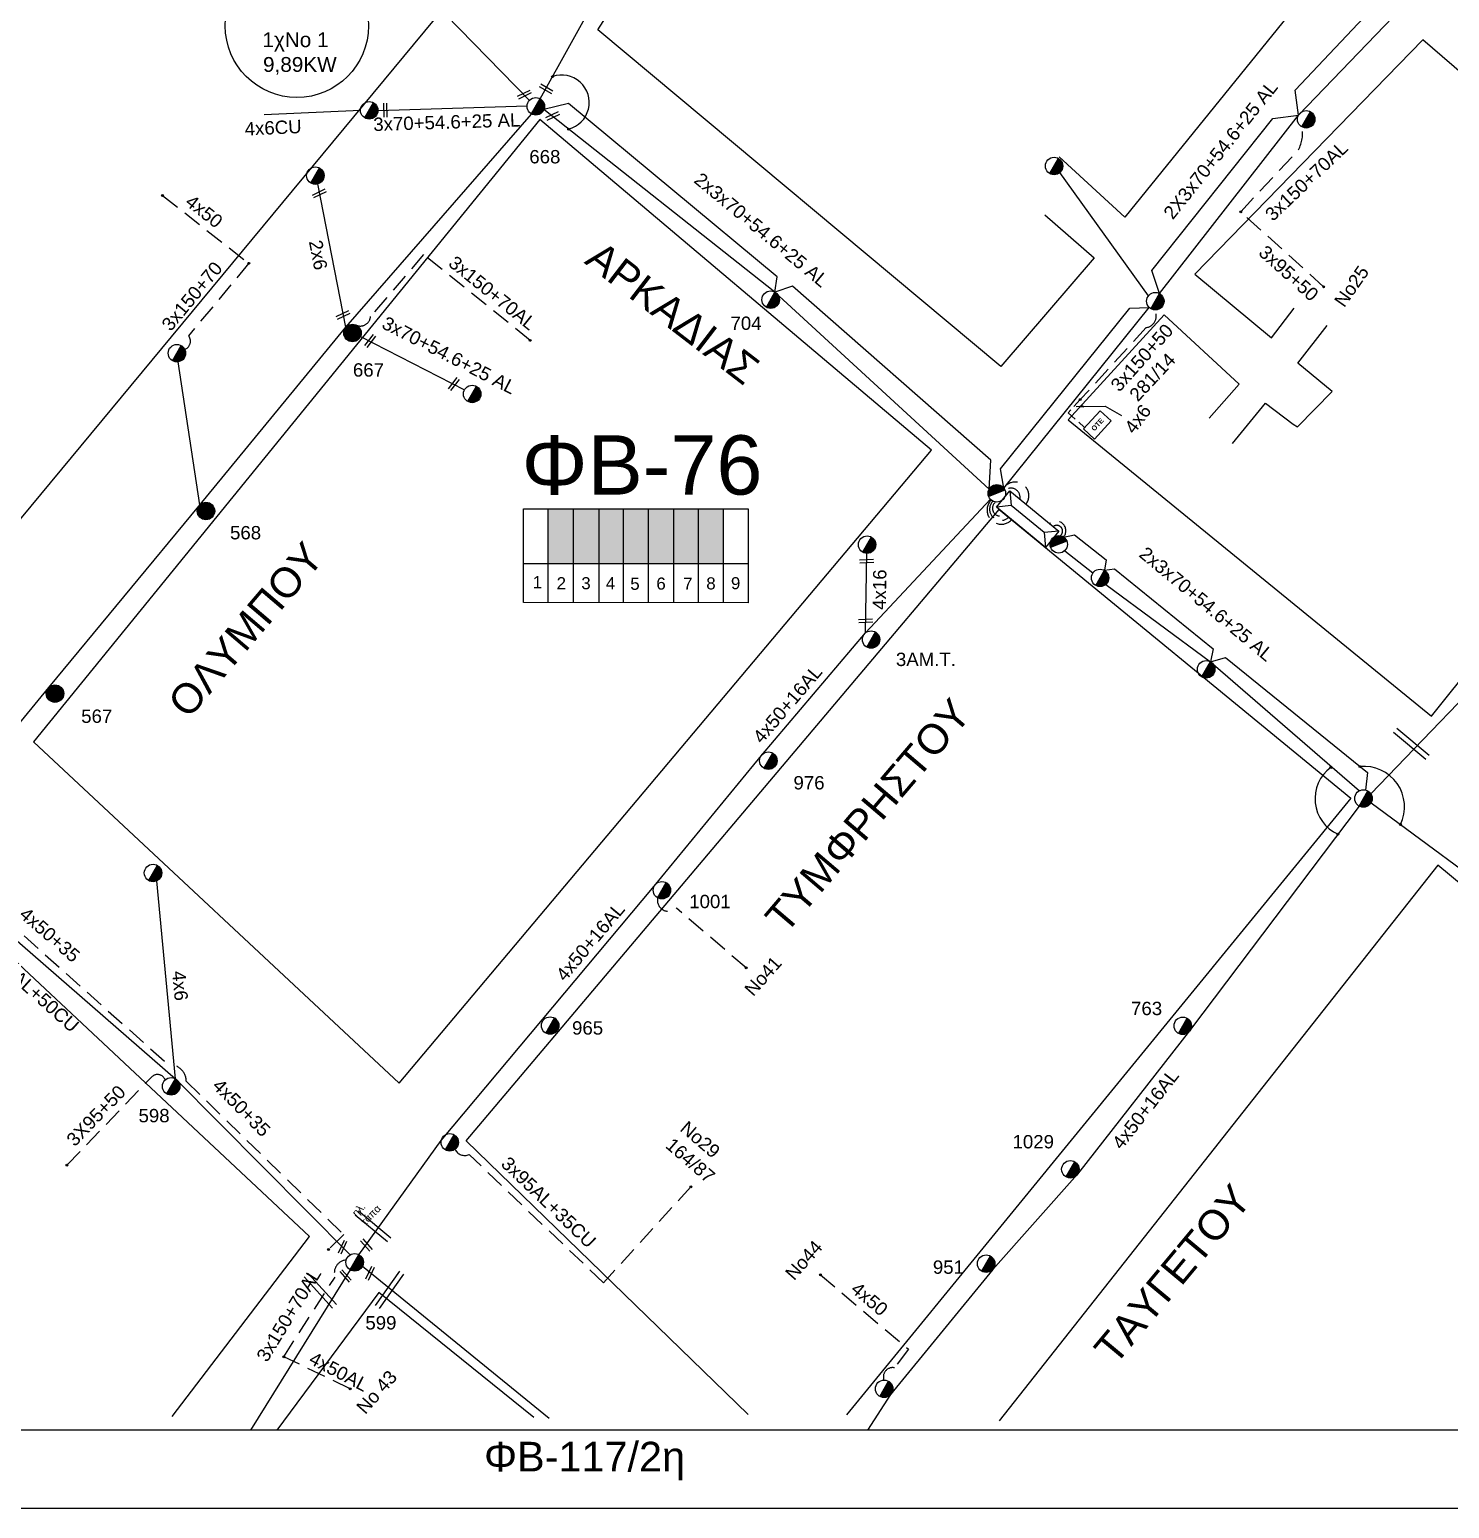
# Model space of a CAD drawing. Header units: millimetres. Extents: x 4998 to 7216, y 1887 to 2914.
# Drawn here: x 6607.2 to 6798.8, y 1889.4 to 2088.9 of the extents above; entities that cross this region are included whole.
import ezdxf
from ezdxf.enums import TextEntityAlignment as Align

# ---------------------------------------------------------------- set-up
doc = ezdxf.new("R2010")
doc.units = ezdxf.units.MM
doc.linetypes.add('DASHED', pattern=[19.05, 12.7, -6.35])
for name, color, linetype, lineweight in [('2x6', 7, 'SYN_LINE', 30), ('3x150+50', 7, 'Continuous', 30), ('3x150+70', 7, 'Continuous', 30), ('3x150+70AL', 7, 'DASHED', 30), ('3x70+54.6+25 AL', 7, 'SYN_LINE', 30), ('3X95+50', 7, 'Continuous', 30), ('3x95AL+35CU', 7, 'Continuous', 30), ('3x95AL+50CU', 7, 'Continuous', 30), ('4x16', 7, 'Continuous', 30), ('4x50', 7, 'Continuous', 30), ('4x50+16_5', 7, 'Continuous', 30), ('4x50+16AL', 7, 'Continuous', 30), ('4x50+35', 7, 'Continuous', 30), ('4x50AL', 7, 'Continuous', 30), ('4x6', 7, 'SYN_LINE', 30), ('4x6CU', 7, 'Continuous', 30), ('Υπόβαθρο ΔΕΗ', 7, 'Continuous', 30)]:
    doc.layers.add(name, color=color, linetype=linetype, lineweight=lineweight)
for name, color, linetype in [('Pillar OTE', 7, 'Continuous'), ('text οδών', 7, 'Continuous'), ('text_kalodion', 7, 'Continuous'), ('Άγνωστα', 7, 'Continuous'), ('ΑΓΝΩΣΤΟ ΕΝΑΕΡΙΟ ΚΑΛΩΔΙΟ', 7, 'Continuous'), ('ΑΓΝΩΣΤΟ ΥΠΟΓΕΙΟ ΚΑΛΩΔΙΟ', 7, 'DASHED'), ('Επιγραφές - Σχήματα', 7, 'Continuous'), ('Καλώδια ΧΤ   3x150AL+50CU', 7, 'DASHED'), ('Καλώδια ΧΤ   3x150AL+50XLPE', 7, 'DASHED'), ('Μηχανική τομή', 7, 'Continuous'), ('Στύλος Ξύλινος', 7, 'Continuous'), ('Στύλος Ξύλινος @ 1', 7, 'Continuous'), ('Στύλος ΦΜ', 7, 'Continuous'), ('Στύλος ΦΜ @ 1', 7, 'Continuous'), ('Συνδέσεις', 7, 'Continuous'), ('Συνεστραμμένα ΧΤ   3x70+54.6+25 AL', 7, 'SYN_LINE'), ('Τομή', 7, 'Continuous'), ('Υποσταθμός εναέριος 2 στύλων', 7, 'Continuous'), ('Υποσταθμός πόλεως', 7, 'Continuous'), ('Υπόγεια καλώδια Παροχών ΧΤ   4x6', 7, 'DASHED')]:
    doc.layers.add(name, color=color, linetype=linetype)
doc.styles.add('arial', font='ARIAL.TTF')
doc.styles.get("Standard").update_dxf_attribs({"font": 'ARIAL.TTF'})
doc.linetypes.add('SYN_LINE', pattern='A,0.5,-0.0001,["/\\/\\/\\/",Standard,S=0.1,R=0,X=0,Y=-0.05],-0.25', length=0.7501)
doc.dimstyles.new('ISO-25', dxfattribs={"dimtxt": 2.5, "dimasz": 2.5, "dimexe": 1.25, "dimexo": 0.625, "dimtad": 1, "dimtxsty": 'Standard', "dimcen": 2.5, "dimadec": 0, "dimazin": 0, "dimtfac": 1, "dimtmove": 0, "dimatfit": 3, "dimfxl": 1, "dimarcsym": 0})

# ---------------------------------------------------------------- blocks, each defined once
blk = doc.blocks.new('ΥΠΑΡΧΩΝ ΤΣΙΜΕΝΤΕΝΙΟΣ ΣΤΥΛΟΣ')
at = {"layer": 'Στύλος ΦΜ'}
blk.add_hatch(color=7, dxfattribs=at).paths.add_polyline_path([(-1.29, -2.28, 0.574793), (2.62, 0, 0.268822), (1.3, 2.27)])
at = {"layer": 'Στύλος ΦΜ', "color": 7}
blk.add_line((-1.29, -2.28), (1.3, 2.27), dxfattribs=at)
blk.add_circle((0, 0), 2.62, dxfattribs=at)
at = {"layer": 'Στύλος ΦΜ', "flags": 4}
for tag, p in [('ΑΡΙΘΜΟΣ', (-4.68, 8.05)), ('ΤΥΠΟΣ', (-4.91, 3.03))]:
    blk.add_attdef(tag, p, '', height=4, dxfattribs=at)
blk = doc.blocks.new('ΥΠΟΣΤΑΘΜΟΣ ΕΝΑΕΡΙΟΣ ΕΠΙ 2 ΣΤΥΛΩΝ')
at = {"layer": 'Υποσταθμός εναέριος 2 στύλων', "linetype": 'Continuous'}
for points in [[(-11.97, -2.11, 0.574793), (-8.45, -0.07, 0.268822), (-9.64, 1.98)], [(9.68, -2.15, 0.574793), (13.19, -0.1, 0.268822), (12.01, 1.95)]]:
    blk.add_hatch(color=256, dxfattribs=at).paths.add_polyline_path(points)
for p, q in [((-11.97, -2.11), (-9.64, 1.98)), ((9.68, -2.15), (12.01, 1.95))]:
    blk.add_line(p, q, dxfattribs=at)
for centre in [(-10.81, -0.07), (10.84, -0.1)]:
    blk.add_circle(centre, 2.36, dxfattribs=at)
at = {"layer": 'Υποσταθμός πόλεως', "linetype": 'Continuous', "ltscale": 40}
blk.add_lwpolyline([(-8.57, 2.82), (8.57, 2.82), (8.57, -2.82), (-8.57, -2.82)], close=True, dxfattribs=at)
for points in [[(-5.75, 0), (-8.57, 2.82)], [(-8.57, -2.82), (-5.75, 0)], [(-5.75, 0), (5.75, 0)], [(5.75, 0), (8.57, 2.82)], [(8.57, -2.82), (5.75, 0)]]:
    blk.add_lwpolyline(points, dxfattribs=at)
at = {"layer": 'Υποσταθμός εναέριος 2 στύλων', "ltscale": 40, "flags": 1}
for tag, p in [('ΜΕΤΑΣΧΗΜΑΤΙΣΜΟΣ', (14.09, 2.51)), ('ΙΣΧΥΣ', (14.07, -0.28)), ('ΑΡΙΘΜΟΣ', (14.19, -3))]:
    blk.add_attdef(tag, p, '', height=1.8, dxfattribs=at)
blk = doc.blocks.new('ΥΠΑΡΧΩΝ ΞΥΛΙΝΟΣ ΣΤΥΛΟΣ')
at = {"layer": 'Στύλος Ξύλινος'}
h = blk.add_hatch(color=7, dxfattribs=at)
h.paths.add_polyline_path([(-2.62, 0, 0.270008), (-1.29, -2.28), (1.3, 2.27, 0.576266)])
h.paths.add_polyline_path([(-1.29, -2.28, 0.574793), (2.62, 0, 0.268822), (1.3, 2.27)])
at = {"layer": 'Στύλος Ξύλινος', "color": 7}
blk.add_line((-1.29, -2.28), (1.3, 2.27), dxfattribs=at)
blk.add_circle((0, 0), 2.62, dxfattribs=at)
at = {"layer": 'Στύλος Ξύλινος', "flags": 4}
for tag, p in [('ΑΡΙΘΜΟΣ', (-4.91, 8.6)), ('ΤΥΠΟΣ', (-4.85, 3.39))]:
    blk.add_attdef(tag, p, '', height=4, dxfattribs=at)
blk = doc.blocks.new('_ΣΥΝΔΕΣΗ')
at = {"layer": 'Συνδέσεις', "linetype": 'SYN_LINE', "ltscale": 40}
blk.add_hatch(color=256, dxfattribs=at).paths.add_polyline_path([(0.5, -0.01, 1), (-0.5, -0.01, 1)])
at = {"layer": 'Συνδέσεις'}
blk.add_circle((0, -0.01), 0.5, dxfattribs=at)
blk = doc.blocks.new('ΤΟΜΗ')
at = {"layer": 'Τομή', "ltscale": 40}
for p, q in [((-5.68, 0), (17.06, 0)), ((-5.68, -2.77), (17.06, -2.77))]:
    blk.add_line(p, q, dxfattribs=at)
blk = doc.blocks.new('ΜΗΧΑΝΙΚΗ ΤΟΜΗ')
at = {"layer": 'Μηχανική τομή', "ltscale": 40}
for p, q in [((-1.89, 0.78), (5.68, 0.78)), ((-1.89, -0.78), (5.68, -0.78))]:
    blk.add_line(p, q, dxfattribs=at)
blk = doc.blocks.new('PILLAR ΟΤΕ')
at = {"layer": 'Pillar OTE', "ltscale": 40}
blk.add_lwpolyline([(-3.31, 2.02), (3.39, 2.02), (3.39, -1.99), (-3.31, -1.99)], close=True, dxfattribs=at)
at = {"layer": 'Pillar OTE', "insert": (-1.81, 0.71), "char_height": 1.3575, "width": 109.961, "attachment_point": 1}
blk.add_mtext('{\\fArial|b1|i0|c161|p34;OTE}', dxfattribs=at)

msp = doc.modelspace()

# ---------------------------------------------------------------- hatches: boundary and pattern name
at = {"layer": 'Καλώδια ΧΤ   3x150AL+50CU', "linetype": 'DASHED', "lineweight": -3, "ltscale": 0.2}
h = msp.add_hatch(color=2, dxfattribs=at)
h.dxf.hatch_style = 1
h.paths.add_polyline_path([(6680.61, 2024.24), (6677.17, 2024.24), (6677.17, 2016.88), (6680.61, 2016.87)])
h = msp.add_hatch(color=1, dxfattribs=at)
h.dxf.hatch_style = 1
h.paths.add_polyline_path([(6680.61, 2016.87), (6684.05, 2016.87), (6684.05, 2024.24), (6680.61, 2024.24)])
h = msp.add_hatch(color=173, dxfattribs=at)
h.dxf.hatch_style = 1
h.paths.add_polyline_path([(6687.34, 2024.24), (6684.05, 2024.24), (6684.05, 2016.87), (6687.34, 2016.87)])
h = msp.add_hatch(color=30, dxfattribs=at)
h.dxf.hatch_style = 1
h.paths.add_polyline_path([(6687.34, 2016.87), (6690.73, 2016.86), (6690.73, 2024.24), (6687.34, 2024.24)])
h = msp.add_hatch(color=85, dxfattribs=at)
h.dxf.hatch_style = 1
h.paths.add_polyline_path([(6690.73, 2016.86), (6694.13, 2016.86), (6694.13, 2024.23), (6690.73, 2024.24)])
at = {"layer": 'Καλώδια ΧΤ   3x150AL+50XLPE', "linetype": 'DASHED', "lineweight": -3, "ltscale": 0.2}
h = msp.add_hatch(color=27, dxfattribs=at)
h.dxf.hatch_style = 1
h.paths.add_polyline_path([(6697.46, 2024.23), (6694.13, 2024.23), (6694.13, 2016.86), (6697.46, 2016.86)])
h = msp.add_hatch(color=5, dxfattribs=at)
h.dxf.hatch_style = 1
h.paths.add_polyline_path([(6700.85, 2024.23), (6697.46, 2024.23), (6697.46, 2016.86), (6700.85, 2016.85)])

# ---------------------------------------------------------------- linework, layer by layer
at = {"lineweight": -3}
msp.add_lwpolyline([(5037.13, 2894.56), (6989.09, 2894.56), (6989.09, 1899.95), (5037.13, 1899.95)], close=True, dxfattribs=at)
at = {"lineweight": -3, "ltscale": 0.2}
msp.add_circle((6643.26, 2089.4), 9.67, dxfattribs=at)
at = {"layer": '2x6', "color": 30, "linetype": 'SYN_LINE', "lineweight": -3, "ltscale": 20}
for points in [[(6649.88, 2048.73), (6646.1, 2068.08)], [(6630.14, 2024.76), (6627.22, 2044.07)]]:
    msp.add_lwpolyline(points, dxfattribs=at)
at = {"layer": '3x150+50', "color": 5, "linetype": 'DASHED', "lineweight": -3, "ltscale": 0.2}
msp.add_lwpolyline([(6759.04, 2051.08, -0.539093), (6757.91, 2048.7), (6749.01, 2038.98)], format="xyb", dxfattribs=at)
at = {"layer": '3x150+70', "color": 30, "linetype": 'DASHED', "lineweight": -3, "ltscale": 0.2}
msp.add_lwpolyline([(6636.76, 2057.37), (6628.63, 2047.59, -0.511639), (6628.12, 2045.76, 3.540243)], format="xyb", dxfattribs=at)
at = {"layer": '3x150+70AL', "color": 5, "linetype": 'DASHED', "lineweight": -3, "ltscale": 0.2}
for points in [[(6770.66, 2064.32), (6778.46, 2072.69, 0.174552), (6778.92, 2075.78)], [(6738.85, 2026.75, -0.702475), (6740.86, 2025.52, -3.185989)]]:
    msp.add_lwpolyline(points, format="xyb", dxfattribs=at)
at = {"layer": '3x150+70AL', "color": 30, "linetype": 'DASHED', "lineweight": -3, "ltscale": 0.2}
for points in [[(6674.75, 2046.97), (6660.37, 2058.54), (6653.21, 2050.2, -0.490333), (6651.35, 2048.98, -73.34352)], [(6738.68, 2027.04, -1.037451), (6741.67, 2024.86, -3.185989)]]:
    msp.add_lwpolyline(points, format="xyb", dxfattribs=at)
at = {"layer": '3x150+70AL', "color": 27, "linetype": 'DASHED', "lineweight": -3, "ltscale": 0.2}
for points in [[(6736.98, 2025.43, 1.020127), (6739.76, 2022.79, -3.185989)], [(6641.49, 1909.84), (6648.41, 1920.58, -0.494453), (6649.91, 1922.89)]]:
    msp.add_lwpolyline(points, format="xyb", dxfattribs=at)
at = {"layer": '3x150+70AL', "color": 1, "linetype": 'DASHED', "lineweight": -3, "ltscale": 0.2}
msp.add_lwpolyline([(6737.22, 2025.27, 1.011493), (6739.35, 2023.12, -3.185989)], format="xyb", dxfattribs=at)
at = {"layer": '3x150+70AL', "color": 173, "linetype": 'DASHED', "lineweight": -3, "ltscale": 0.2}
msp.add_lwpolyline([(6737.58, 2025.16, 1.040394), (6738.87, 2023.52, -3.185989)], format="xyb", dxfattribs=at)
at = {"layer": '3x150+70AL', "color": 85, "linetype": 'DASHED', "lineweight": -3, "ltscale": 0.2}
msp.add_lwpolyline([(6746.74, 2020.43, 0.954504), (6744.86, 2022.24, -3.185989)], format="xyb", dxfattribs=at)
at = {"layer": '3x150+70AL', "color": 2, "linetype": 'DASHED', "lineweight": -3, "ltscale": 0.2}
msp.add_lwpolyline([(6746.29, 2020.6, 1.026934), (6745.34, 2021.84, -3.185989)], format="xyb", dxfattribs=at)
at = {"layer": '3x70+54.6+25 AL', "color": 27, "linetype": 'SYN_LINE', "lineweight": -3, "ltscale": 20}
for points in [[(6676.1, 2079.56), (6692.32, 2108.79), (6698.53, 2144.39), (6711.27, 2168.85)], [(6736.71, 2026.89), (6707.79, 2053.48), (6676.6, 2078.1)]]:
    msp.add_lwpolyline(points, dxfattribs=at)
at = {"layer": '3x70+54.6+25 AL', "color": 1, "linetype": 'SYN_LINE', "lineweight": -3, "ltscale": 20}
for points in [[(6674.65, 2079.34), (6650.1, 2104.51), (6635.72, 2114.32)], [(6736.71, 2026.89), (6736.92, 2030.82), (6710.17, 2054.27), (6707.79, 2053.48), (6708.1, 2055.54), (6679.92, 2078.92), (6676.6, 2078.1)]]:
    msp.add_lwpolyline(points, dxfattribs=at)
at = {"layer": '3x70+54.6+25 AL', "color": 30, "linetype": 'SYN_LINE', "lineweight": -3, "ltscale": 20}
for points in [[(6759.71, 2053.28), (6758.65, 2056.4), (6774.98, 2076.9), (6778.47, 2077.37), (6778.03, 2080.71), (6794.23, 2097.9), (6798.15, 2097.87)], [(6593.92, 1980.9), (6609.75, 2000.13), (6630.01, 2024.6), (6649.88, 2048.73), (6674.93, 2077.51)], [(6674.33, 2078.56), (6654.19, 2077.93)], [(6788.24, 1985.77), (6808.17, 2006.48), (6824.99, 2027.3), (6847.27, 2057.04)], [(6738.68, 2027.04), (6738.22, 2029.65), (6755.7, 2051.3), (6758.3, 2051.41)], [(6651.85, 2047.51), (6665.89, 2040.3)]]:
    msp.add_lwpolyline(points, dxfattribs=at)
at = {"layer": '3x70+54.6+25 AL', "color": 5, "linetype": 'SYN_LINE', "lineweight": -3, "ltscale": 20}
for points in [[(6759.71, 2053.28), (6778.47, 2077.37), (6798.15, 2097.87)], [(6758.2, 2052.98), (6746.24, 2069.6)]]:
    msp.add_lwpolyline(points, dxfattribs=at)
at = {"layer": '3x70+54.6+25 AL', "color": 5, "linetype": 'SYN_LINE', "lineweight": -3, "ltscale": 15}
msp.add_lwpolyline([(6738.68, 2027.04), (6758.3, 2051.41)], dxfattribs=at)
at = {"layer": '3x70+54.6+25 AL', "color": 2, "linetype": 'SYN_LINE', "lineweight": -3, "ltscale": 6}
msp.add_lwpolyline([(6746.74, 2020.43), (6748.24, 2020.73), (6752.51, 2017.34), (6752.26, 2015.95)], dxfattribs=at)
at = {"layer": '3x70+54.6+25 AL', "color": 85, "linetype": 'SYN_LINE', "lineweight": -3, "ltscale": 6}
msp.add_lwpolyline([(6746.91, 2018.58), (6750.71, 2015.6)], dxfattribs=at)
at = {"layer": '3x70+54.6+25 AL', "color": 2, "linetype": 'SYN_LINE', "lineweight": -3, "ltscale": 20}
msp.add_lwpolyline([(6752.26, 2015.95), (6753.63, 2016.13), (6766.93, 2005.35), (6766.59, 2003.61), (6768.63, 2004.17), (6787.76, 1988.65), (6787.52, 1986.3)], dxfattribs=at)
at = {"layer": '3x70+54.6+25 AL', "color": 85, "linetype": 'SYN_LINE', "lineweight": -3, "ltscale": 20}
msp.add_lwpolyline([(6752.45, 2014.03), (6766.59, 2003.61), (6786.69, 1986.21)], dxfattribs=at)
at = {"layer": '3X95+50', "color": 27, "linetype": 'DASHED', "lineweight": -3, "ltscale": 0.2}
msp.add_lwpolyline([(6612.22, 1935.69), (6623.63, 1947.57, -0.556946), (6625.48, 1947.18, -1.465019)], format="xyb", dxfattribs=at)
at = {"layer": '3x95AL+35CU', "color": 173, "linetype": 'DASHED', "lineweight": -3, "ltscale": 0.2}
msp.add_lwpolyline([(6696.45, 1932.77), (6684.65, 1919.81), (6666.5, 1937.13, -0.413871), (6664.6, 1937.82, 30.153755)], format="xyb", dxfattribs=at)
at = {"layer": '3x95AL+50CU', "color": 5, "linetype": 'DASHED', "lineweight": -3, "ltscale": 0.2}
msp.add_lwpolyline([(6781.86, 2054.19), (6770.66, 2064.32)], dxfattribs=at)
at = {"layer": '4x16', "color": 173, "linetype": 'Continuous', "lineweight": -3, "ltscale": 0.2}
msp.add_lwpolyline([(6720.01, 2007.5), (6720.18, 2018.23)], dxfattribs=at)
at = {"layer": '4x50', "color": 30, "linetype": 'DASHED', "lineweight": -3, "ltscale": 0.2}
msp.add_lwpolyline([(6625.12, 2066.51), (6636.76, 2057.37)], dxfattribs=at)
at = {"layer": '4x50', "color": 85, "linetype": 'DASHED', "lineweight": -3, "ltscale": 0.2}
msp.add_lwpolyline([(6713.92, 1920.9), (6725.83, 1910.84), (6723.92, 1908.35, 0.572921), (6722.49, 1906.69, -209.827683)], format="xyb", dxfattribs=at)
at = {"layer": '4x50+16_5', "color": 2, "linetype": 'Continuous', "lineweight": -3, "ltscale": 0.2}
msp.add_lwpolyline([(6788.26, 1984.58), (6808.01, 1969.98), (6833.08, 1950.37), (6866.59, 1921.89), (6876.47, 1912.85)], dxfattribs=at)
at = {"layer": '4x50+16AL', "color": 173, "linetype": 'Continuous', "lineweight": -3, "ltscale": 0.2}
msp.add_lwpolyline([(6651.63, 1923.6), (6662.74, 1939.01), (6691.5, 1973.35), (6705.96, 1990.97), (6720.01, 2007.5), (6736.87, 2025.54)], dxfattribs=at)
at = {"layer": '4x50+16AL', "color": 85, "linetype": 'Continuous', "lineweight": -3, "ltscale": 0.2}
msp.add_lwpolyline([(6786.65, 1984.13), (6763.9, 1953.98), (6748.65, 1934.48), (6737.19, 1921.63), (6723.41, 1904.73), (6720.27, 1899.95)], dxfattribs=at)
at = {"layer": '4x50+35', "color": 151, "linetype": 'DASHED', "lineweight": -3, "ltscale": 0.2}
msp.add_lwpolyline([(6589.78, 1980.28, -1.089076), (6597.06, 1979.29), (6595.07, 1976.78), (6625.91, 1949.22, -0.444585), (6628.32, 1947), (6649.58, 1926.31), (6647.53, 1924.3)], format="xyb", dxfattribs=at)
at = {"layer": '4x50+35', "color": 27, "linetype": 'Continuous', "lineweight": -3, "ltscale": 0.2}
for points in [[(6593.2, 1976.62), (6626.87, 1947.34), (6650.46, 1923.6)], [(6650.46, 1921.55), (6637.01, 1899.95)]]:
    msp.add_lwpolyline(points, dxfattribs=at)
at = {"layer": '4x50AL', "color": 27, "linetype": 'DASHED', "lineweight": -3, "ltscale": 0.2}
msp.add_lwpolyline([(6650.45, 1905.51), (6641.49, 1909.84)], dxfattribs=at)
at = {"layer": '4x6', "color": 27, "linetype": 'SYN_LINE', "lineweight": -3, "ltscale": 20}
msp.add_lwpolyline([(6626.87, 1947.34), (6624.34, 1974.05)], dxfattribs=at)
at = {"layer": '4x6CU', "color": 30, "linetype": 'SYN_LINE', "lineweight": -3, "ltscale": 15}
msp.add_lwpolyline([(6651.84, 2078), (6638.86, 2077.42)], dxfattribs=at)
at = {"layer": 'Pillar OTE', "lineweight": -3, "ltscale": 40}
for points in [[(6673.84, 2011.6), (6673.84, 2024.24), (6704.17, 2024.23), (6704.17, 2011.57), (6673.84, 2011.6)], [(6677.17, 2011.59), (6677.17, 2024.24)], [(6680.61, 2011.59), (6680.61, 2024.24)], [(6684.05, 2011.59), (6684.05, 2024.24)], [(6687.34, 2011.58), (6687.34, 2024.24)], [(6690.73, 2011.58), (6690.73, 2024.24)], [(6694.13, 2011.58), (6694.13, 2024.23)], [(6697.46, 2011.57), (6697.46, 2024.23)], [(6700.85, 2011.57), (6700.85, 2024.23)], [(6673.84, 2016.88), (6704.17, 2016.85)]]:
    msp.add_lwpolyline(points, dxfattribs=at)
at = {"layer": 'ΑΓΝΩΣΤΟ ΕΝΑΕΡΙΟ ΚΑΛΩΔΙΟ', "color": 6, "linetype": 'Continuous', "lineweight": -3, "ltscale": 0.2}
msp.add_lwpolyline([(6652.1, 1922.05), (6677.33, 1901.54)], dxfattribs=at)
at = {"layer": 'ΑΓΝΩΣΤΟ ΥΠΟΓΕΙΟ ΚΑΛΩΔΙΟ', "color": 173, "linetype": 'DASHED', "lineweight": -3, "ltscale": 0.2}
msp.add_lwpolyline([(6703.9, 1962.3), (6694.49, 1970.35, -0.735472), (6691.95, 1971.75, 4.233744)], format="xyb", dxfattribs=at)
at = {"layer": 'Επιγραφές - Σχήματα', "lineweight": -3}
msp.add_lwpolyline([(4997.89, 2908.51), (7215.51, 2908.51), (7216.21, 1889.37), (4997.89, 1889.37)], close=True, dxfattribs=at)
at = {"layer": 'Συνεστραμμένα ΧΤ   3x70+54.6+25 AL', "color": 0, "linetype": 'DASHED', "lineweight": -3, "ltscale": 0.2}
msp.add_lwpolyline([(6752.38, 2038.11), (6755.14, 2036.52)], dxfattribs=at)
at = {"layer": 'Υπόβαθρο ΔΕΗ', "color": 7, "lineweight": -3}
for points in [[(6574.37, 2084.32), (6541.13, 2040.44), (6506.47, 2063.42), (6550.2, 2118.76), (6581.74, 2158.56), (6661.77, 2090.26), (6592.29, 2006.49), (6550.01, 2035.07), (6584.27, 2081.16)], [(6744.21, 2063.9), (6750.88, 2058.09), (6738.3, 2043.44), (6683.86, 2088.86), (6721.34, 2147.25), (6782.71, 2097.78), (6755.04, 2063.58), (6746.16, 2071.72)], [(6766.41, 2036.45), (6770.46, 2041.08), (6760.33, 2050.4), (6747.37, 2036.24), (6796.4, 1996.26), (6839.21, 2049.63), (6795.25, 2087.52), (6764.48, 2055.89), (6774.82, 2047.29), (6777.9, 2051.33)], [(6769.54, 2033.07), (6774, 2038.48), (6777.74, 2035.67), (6778.35, 2035.29), (6783.03, 2040.07), (6778.38, 2043.9), (6782.34, 2048.98)], [(6704.19, 1902.03), (6666.09, 1938.99), (6688.85, 1965.88), (6738.07, 2024.17), (6785.51, 1985.21), (6740.71, 1930.42), (6717.43, 1902.01)], [(6846.9, 1899.24), (6864.47, 1920.5), (6797.26, 1976.17), (6738.04, 1901.17)], [(6626.44, 1901.77), (6644.98, 1926.07), (6592.81, 1974.84), (6538.07, 1906.92)], [(6675.22, 1901.63), (6654.32, 1918.51), (6640.56, 1899.95)]]:
    msp.add_lwpolyline(points, dxfattribs=at)
msp.add_lwpolyline([(6728.9, 2032.15), (6676.05, 2076.75), (6607.71, 1992.79), (6657.05, 1946.75)], close=True, dxfattribs=at)
at = {"layer": 'Υπόβαθρο ΔΕΗ', "lineweight": -3}
for centre, radius, start, end in [((6679.01, 2079.06), 3.71, 284.4704, 109.7598), ((6785.91, 1985.12), 5.22, 126.1058, 246.1313), ((6787.32, 1984.03), 5.46, 334.1357, 95.8587)]:
    msp.add_arc(centre, radius, start, end, dxfattribs=at)
at = {"layer": 'Υπόγεια καλώδια Παροχών ΧΤ   4x6', "color": 5, "linetype": 'DASHED', "lineweight": -3, "ltscale": 0.1}
msp.add_lwpolyline([(6749.01, 2038.98), (6747.39, 2037.21), (6749.51, 2035.27)], dxfattribs=at)

# ---------------------------------------------------------------- block references
at = {"layer": 'Pillar OTE', "xscale": 0.5, "yscale": 0.5, "zscale": 0.5, "rotation": 47.52014011698074}
msp.add_blockref('PILLAR ΟΤΕ', (6751.29, 2035.55), dxfattribs=at)
at = {"layer": 'Μηχανική τομή', "lineweight": -3}
for p, xscale, yscale, zscale, rotation in [((6676.48, 2081.17), 0.2499999999999678, 0.2499999999999678, 0.2499999999999678, 329.9511283959018), ((6673.54, 2079.95), 0.2499999999999678, 0.2499999999999678, 0.2499999999999678, 25.6725955384958), ((6655.22, 2077.56), 0.2499999999999677, 0.2499999999999677, 0.2499999999999677, 90.67101016180561), ((6677.39, 2077.07), 0.2499999999999678, 0.2499999999999678, 0.2499999999999678, 25.6725955384958), ((6645.89, 2066.61), 0.2499999999999678, 0.2499999999999678, 0.2499999999999678, 25.6725955384958), ((6649.09, 2050.22), 0.2499999999999678, 0.2499999999999678, 0.2499999999999678, 25.6725955384958), ((6652.87, 2046.52), 0.2499999999999677, 0.2499999999999677, 0.2499999999999677, 52.1863941752602), ((6664.18, 2040.7), 0.2499999999999677, 0.2499999999999677, 0.2499999999999677, 52.1863941752602), ((6719.69, 2017.17), 0.2499999999999677, 0.2499999999999677, 0.2499999999999677, 3.525294611465006), ((6719.56, 2009.12), 0.2499999999999677, 0.2499999999999677, 0.2499999999999677, 3.525294611465006), ((6649.6, 1925.03), 0.2499999999999678, 0.2499999999999678, 0.2499999999999678, 245.6193879607516), ((6652.32, 1925.26), 0.2499999999999678, 0.2499999999999678, 0.2499999999999678, 311.238775921521), ((6649.51, 1921.09), 0.2499999999999678, 0.2499999999999678, 0.2499999999999678, 311.238775921521), ((6653.3, 1921.51), 0.2499999999999678, 0.2499999999999678, 0.2499999999999678, 245.6193879607516)]:
    msp.add_blockref('ΜΗΧΑΝΙΚΗ ΤΟΜΗ', p, dxfattribs=dict(at, xscale=xscale, yscale=yscale, zscale=zscale, rotation=rotation))
at = {"layer": 'Στύλος Ξύλινος @ 1', "lineweight": -3, "ltscale": 40}
ref = msp.add_blockref('ΥΠΑΡΧΩΝ ΞΥΛΙΝΟΣ ΣΤΥΛΟΣ', (6650.76, 2047.96), dxfattribs=dict(at, xscale=0.4499999999998173, yscale=0.4499999999998173, zscale=0.4499999999998173))
ref.add_attrib('ΤΥΠΟΣ', '667', (6650.82, 2042.08), dxfattribs={"layer": 'Στύλος Ξύλινος', "height": 1.8, "flags": 4})
ref = msp.add_blockref('ΥΠΑΡΧΩΝ ΞΥΛΙΝΟΣ ΣΤΥΛΟΣ', (6630.98, 2023.94), dxfattribs=dict(at, xscale=0.4499999999998173, yscale=0.4499999999998173, zscale=0.4499999999998173))
ref.add_attrib('ΤΥΠΟΣ', '568', (6634.23, 2020.12), dxfattribs={"layer": 'Στύλος Ξύλινος', "height": 1.8, "flags": 4})
ref = msp.add_blockref('ΥΠΑΡΧΩΝ ΞΥΛΙΝΟΣ ΣΤΥΛΟΣ', (6610.6, 1999.31), dxfattribs=dict(at, xscale=0.4499999999998173, yscale=0.4499999999998173, zscale=0.4499999999998173))
ref.add_attrib('ΤΥΠΟΣ', '567', (6614.14, 1995.36), dxfattribs={"layer": 'Στύλος Ξύλινος', "height": 1.8, "flags": 4})
at = {"layer": 'Στύλος ΦΜ @ 1', "lineweight": -3, "ltscale": 40}
for p, xscale, yscale, zscale in [((6653.02, 2078.01), 0.4499999999998181, 0.4499999999998181, 0.4499999999998181), ((6779.5, 2076.8), 0.449999999999857, 0.449999999999857, 0.449999999999857), ((6745.47, 2070.49), 0.4499999999998181, 0.4499999999998181, 0.4499999999998181), ((6645.74, 2069.2), 0.4499999999998181, 0.4499999999998181, 0.4499999999998181), ((6759.13, 2052.25), 0.4499999999998424, 0.4499999999998424, 0.4499999999998424), ((6627.06, 2045.24), 0.4499999999998181, 0.4499999999998181, 0.4499999999998181), ((6666.92, 2039.74), 0.4499999999998181, 0.4499999999998181, 0.4499999999998181), ((6720.23, 2019.41), 0.4499999999998181, 0.4499999999998181, 0.4499999999998181), ((6751.68, 2014.92), 0.4499999999998181, 0.4499999999998181, 0.4499999999998181), ((6766, 2002.58), 0.4499999999998181, 0.4499999999998181, 0.4499999999998181), ((6787.23, 1985.16), 0.4499999999998181, 0.4499999999998181, 0.4499999999998181), ((6623.84, 1975.11), 0.4499999999998616, 0.4499999999998616, 0.4499999999998616), ((6663.89, 1938.76), 0.4499999999998181, 0.4499999999998181, 0.4499999999998181), ((6722.53, 1905.51), 0.4499999999998181, 0.4499999999998181, 0.4499999999998181)]:
    msp.add_blockref('ΥΠΑΡΧΩΝ ΤΣΙΜΕΝΤΕΝΙΟΣ ΣΤΥΛΟΣ', p, dxfattribs=dict(at, xscale=xscale, yscale=yscale, zscale=zscale))
ref = msp.add_blockref('ΥΠΑΡΧΩΝ ΤΣΙΜΕΝΤΕΝΙΟΣ ΣΤΥΛΟΣ', (6675.51, 2078.54), dxfattribs=dict(at, xscale=0.4499999999998002, yscale=0.4499999999998002, zscale=0.4499999999998002))
ref.add_attrib('ΤΥΠΟΣ', '668', (6674.63, 2070.85), dxfattribs={"layer": 'Στύλος ΦΜ', "height": 1.8, "flags": 4})
ref = msp.add_blockref('ΥΠΑΡΧΩΝ ΤΣΙΜΕΝΤΕΝΙΟΣ ΣΤΥΛΟΣ', (6707.21, 2052.46), dxfattribs=dict(at, xscale=0.4499999999998002, yscale=0.4499999999998002, zscale=0.4499999999998002))
ref.add_attrib('ΤΥΠΟΣ', '704', (6701.79, 2048.38), dxfattribs={"layer": 'Στύλος ΦΜ', "height": 1.8, "flags": 4})
ref = msp.add_blockref('ΥΠΑΡΧΩΝ ΤΣΙΜΕΝΤΕΝΙΟΣ ΣΤΥΛΟΣ', (6720.77, 2006.6), dxfattribs=dict(at, xscale=0.449999999999857, yscale=0.449999999999857, zscale=0.449999999999857))
ref.add_attrib('ΤΥΠΟΣ', '3AM.T.', (6724.12, 2003.03), dxfattribs={"layer": 'Στύλος ΦΜ', "height": 1.8, "flags": 4})
ref = msp.add_blockref('ΥΠΑΡΧΩΝ ΤΣΙΜΕΝΤΕΝΙΟΣ ΣΤΥΛΟΣ', (6706.9, 1990.26), dxfattribs=dict(at, xscale=0.449999999999857, yscale=0.449999999999857, zscale=0.449999999999857))
ref.add_attrib('ΤΥΠΟΣ', '976', (6710.29, 1986.38), dxfattribs={"layer": 'Στύλος ΦΜ', "height": 1.8, "flags": 4})
ref = msp.add_blockref('ΥΠΑΡΧΩΝ ΤΣΙΜΕΝΤΕΝΙΟΣ ΣΤΥΛΟΣ', (6692.53, 1972.78), dxfattribs=dict(at, xscale=0.449999999999857, yscale=0.449999999999857, zscale=0.449999999999857))
ref.add_attrib('ΤΥΠΟΣ', '1001', (6696.22, 1970.36), dxfattribs={"layer": 'Στύλος ΦΜ', "height": 1.8, "flags": 4})
ref = msp.add_blockref('ΥΠΑΡΧΩΝ ΤΣΙΜΕΝΤΕΝΙΟΣ ΣΤΥΛΟΣ', (6762.84, 1954.49), dxfattribs=dict(at, xscale=0.449999999999819, yscale=0.449999999999819, zscale=0.449999999999819))
ref.add_attrib('ΤΥΠΟΣ', '763', (6755.86, 1955.93), dxfattribs={"layer": 'Στύλος ΦΜ', "height": 1.8, "flags": 4})
ref = msp.add_blockref('ΥΠΑΡΧΩΝ ΤΣΙΜΕΝΤΕΝΙΟΣ ΣΤΥΛΟΣ', (6677.44, 1954.52), dxfattribs=dict(at, xscale=0.449999999999857, yscale=0.449999999999857, zscale=0.449999999999857))
ref.add_attrib('ΤΥΠΟΣ', '965', (6680.4, 1953.3), dxfattribs={"layer": 'Στύλος ΦΜ', "height": 1.8, "flags": 4})
ref = msp.add_blockref('ΥΠΑΡΧΩΝ ΤΣΙΜΕΝΤΕΝΙΟΣ ΣΤΥΛΟΣ', (6626.28, 1946.32), dxfattribs=dict(at, xscale=0.4499999999998616, yscale=0.4499999999998616, zscale=0.4499999999998616))
ref.add_attrib('ΤΥΠΟΣ', '598', (6621.88, 1941.47), dxfattribs={"layer": 'Στύλος ΦΜ', "height": 1.8, "flags": 4})
ref = msp.add_blockref('ΥΠΑΡΧΩΝ ΤΣΙΜΕΝΤΕΝΙΟΣ ΣΤΥΛΟΣ', (6747.67, 1935.13), dxfattribs=dict(at, xscale=0.449999999999819, yscale=0.449999999999819, zscale=0.449999999999819))
ref.add_attrib('ΤΥΠΟΣ', '1029', (6739.86, 1937.95), dxfattribs={"layer": 'Στύλος ΦΜ', "height": 1.8, "flags": 4})
ref = msp.add_blockref('ΥΠΑΡΧΩΝ ΤΣΙΜΕΝΤΕΝΙΟΣ ΣΤΥΛΟΣ', (6651.05, 1922.58), dxfattribs=dict(at, xscale=0.4499999999998616, yscale=0.4499999999998616, zscale=0.4499999999998616))
ref.add_attrib('ΤΥΠΟΣ', '599', (6652.5, 1913.52), dxfattribs={"layer": 'Στύλος ΦΜ', "height": 1.8, "flags": 4})
ref = msp.add_blockref('ΥΠΑΡΧΩΝ ΤΣΙΜΕΝΤΕΝΙΟΣ ΣΤΥΛΟΣ', (6736.3, 1922.4), dxfattribs=dict(at, xscale=0.449999999999819, yscale=0.449999999999819, zscale=0.449999999999819))
ref.add_attrib('ΤΥΠΟΣ', '951', (6729.11, 1921.03), dxfattribs={"layer": 'Στύλος ΦΜ', "height": 1.8, "flags": 4})
at = {"layer": 'Συνδέσεις', "lineweight": -3, "xscale": 0.25, "yscale": 0.25, "zscale": 0.25}
for p in [(6677.76, 2082.55), (6679.94, 2075.47), (6625.12, 2066.51), (6770.66, 2064.32), (6636.76, 2057.37), (6781.86, 2054.19), (6674.75, 2046.97), (6749.01, 2038.98), (6782.83, 1989.35), (6786.76, 1989.46), (6792.23, 1981.65), (6783.79, 1980.35), (6703.9, 1962.31), (6612.22, 1935.7), (6696.45, 1932.77), (6647.53, 1924.3), (6713.92, 1920.9), (6641.49, 1909.84), (6650.45, 1905.51)]:
    msp.add_blockref('_ΣΥΝΔΕΣΗ', p, dxfattribs=at)
at = {"layer": 'Τομή', "lineweight": -3}
for p, xscale, yscale, zscale, rotation in [((6794.58, 1991.33), 0.2499999999999995, 0.2499999999999995, 0.2499999999999995, 140.1840430427969), ((6654.41, 1926.23), 0.2499999999999995, 0.2499999999999995, 0.2499999999999995, 140.1840430427969), ((6647.12, 1917.46), 0.2499999999999994, 0.2499999999999994, 0.2499999999999994, 132.2573033218657), ((6654.68, 1917.91), 0.2499999999999995, 0.2499999999999995, 0.2499999999999995, 54.68626059557639)]:
    msp.add_blockref('ΤΟΜΗ', p, dxfattribs=dict(at, xscale=xscale, yscale=yscale, zscale=zscale, rotation=rotation))
at = {"layer": 'Υποσταθμός εναέριος 2 στύλων', "lineweight": -3, "xscale": 0.5000000000001138, "yscale": 0.5000000000001138, "zscale": 0.5000000000001138, "rotation": 140.6042538068465}
msp.add_blockref('ΥΠΟΣΤΑΘΜΟΣ ΕΝΑΕΡΙΟΣ ΕΠΙ 2 ΣΤΥΛΩΝ', (6741.9, 2022.85), dxfattribs=at)

# ---------------------------------------------------------------- texts
at = {"lineweight": -3, "ltscale": 30, "char_height": 1.63, "width": 11.2573, "attachment_point": 1}
for s, insert in [('1', (6675.08, 2015.16)), ('2', (6678.32, 2015.02)), ('3', (6681.65, 2015.02)), ('4', (6684.96, 2015.02)), ('5', (6688.26, 2014.94)), ('6', (6691.78, 2014.97)), ('7', (6695.41, 2014.97)), ('8', (6698.52, 2015)), ('9', (6701.85, 2015.02))]:
    msp.add_mtext(s, dxfattribs=dict(at, insert=insert))
at = {"layer": 'text οδών', "lineweight": -3}
msp.add_text('ΤΑΥΓΕΤΟΥ', height=4, rotation=50.177, dxfattribs=at).set_placement((6761.48, 1920.99), align=Align.MIDDLE_CENTER)
at = {"layer": 'text οδών', "lineweight": -3, "ltscale": 40, "char_height": 2, "width": 13.6816, "attachment_point": 1}
for s, insert, rotation in [('{\\H2x;APKAΔIAΣ\\fMS Shell Dlg|b0|i0|c0|p0;\\H0.35416x;\\P} ', (6684.37, 2060.63), 322.4393), ('{\\H2x;OΛYMΠOY\\P} ', (6625.56, 1998.36), 49.5992), ('{\\H2x;ΤΥΜΦΡΗΣΤΟΥ\\P} ', (6706.19, 1969.33), 49.5992)]:
    msp.add_mtext(s, dxfattribs=dict(at, insert=insert, rotation=rotation))
at = {"layer": 'text_kalodion', "linetype": 'Continuous', "lineweight": -3, "ltscale": 0.2}
for s, rotation, p in [('2X3x70+54.6+25 AL', 51.4484, (6767.94, 2072.68)), ('3x70+54.6+25 AL', 1.8021, (6663.49, 2076.42)), ('4x6CU', 2.5517, (6640.05, 2075.67)), ('3x150+70AL', 43.5735, (6779.53, 2068.48)), ('2x3x70+54.6+25 AL', 320.3257, (6705.96, 2061.88)), ('4x50', 321.8663, (6630.74, 2064.38)), ('2x6', 281.0494, (6646.14, 2058.49)), ('3x95+50', 317.8773, (6777.14, 2056.03)), ('3x150+70', 50.2467, (6629.09, 2052.93)), ('3x150+70AL', 321.1751, (6669.67, 2053.37)), ('3x70+54.6+25 AL', 332.7932, (6663.81, 2044.96)), ('3x150+50', 48.1644, (6757.32, 2044.64)), ('4x6', 53.1035, (6756.76, 2036.37)), ('2x3x70+54.6+25 AL', 320.3257, (6766.04, 2011.4)), ('4x16', 89.1109, (6721.9, 2013.34)), ('4x50+16AL', 49.6243, (6709.48, 1997.89)), ('4x50+35', 318.9822, (6609.91, 1966.78)), ('4x50+16AL', 50.0522, (6682.86, 1965.83)), ('3x150AL+50CU', 318.2094, (6606.78, 1960.07)), ('4x6', 275.4044, (6627.49, 1959.89)), ('4x50+16AL', 51.984, (6757.8, 1943.26)), ('3X95+50', 46.1605, (6616.14, 1942.37)), ('4x50+35', 314.8098, (6635.79, 1943.44)), ('3x95AL+35CU', 316.325, (6677.24, 1930.68)), ('3x150+70AL', 58.5471, (6642.16, 1915.51)), ('4x50', 319.8021, (6720.56, 1917.64)), ('4x50AL', 332.3435, (6648.93, 1907.83))]:
    msp.add_text(s, height=1.8, rotation=rotation, dxfattribs=at).set_placement(p, align=Align.MIDDLE_CENTER)
at = {"layer": 'Άγνωστα', "color": 7, "lineweight": -3, "char_height": 1.8, "attachment_point": 1}
for s, insert, width, rotation in [('No25', (6783.16, 2052.33), 4.551914400963138e-14, 54.9328), ('281/14', (6755.46, 2039.82), 4.551914400963137e-14, 46.9511), ('No41', (6703.51, 1959.54), 4.551914400963137e-14, 48.5222), ('No29\\P164/87', (6696.02, 1941.79), 4.551914400963137e-14, 319.1929), ('No44', (6709.02, 1921.22), 4.551914400963137e-14, 48.5222), ('No 43', (6651.13, 1903.16), 4.551914400963137e-14, 48.5222)]:
    msp.add_mtext(s, dxfattribs=dict(at, insert=insert, width=width, rotation=rotation))
at = {"layer": 'Άγνωστα', "color": 7, "lineweight": -3}
note = msp.add_mtext_dynamic_manual_height_columns('ηλ. ', width=1.8, gutter_width=0.278, heights=[0.73, 0], dxfattribs=dict(at, insert=(6649.14, 1927.88), char_height=1, attachment_point=1, rotation=45.71))
for column, words in zip(note.columns.linked_columns, ['τάπα']):
    column.text = words
at = {"layer": 'Επιγραφές - Σχήματα', "lineweight": -3, "insert": (6673.58, 2034.16), "char_height": 8, "width": 15.5504, "attachment_point": 1, "style": 'arial'}
msp.add_mtext('ΦB-76', dxfattribs=at)
at = {"layer": 'Επιγραφές - Σχήματα', "lineweight": -3, "insert": (6668.52, 1898.36), "char_height": 4, "width": 14.2262, "attachment_point": 1}
msp.add_mtext('ΦB-117/2η', dxfattribs=at)
at = {"layer": 'Υπόβαθρο ΔΕΗ', "lineweight": -3, "insert": (6634.22, 2088.53), "char_height": 2, "width": 17.2548, "attachment_point": 1}
msp.add_mtext('{\\W5.64925; }1χΝο 1\\P{\\W5.75643; }9,89KW', dxfattribs=at)

# ---------------------------------------------------------------- leaders
at = {"layer": 'Επιγραφές - Σχήματα', "ltscale": 40}
msp.add_leader([(6748.44, 2038.05), (6752.38, 2038.11)], dimstyle='ISO-25', override={"dimasz": 1, "dimtad": 0}, dxfattribs=at)

doc.saveas('drawing.dxf')
